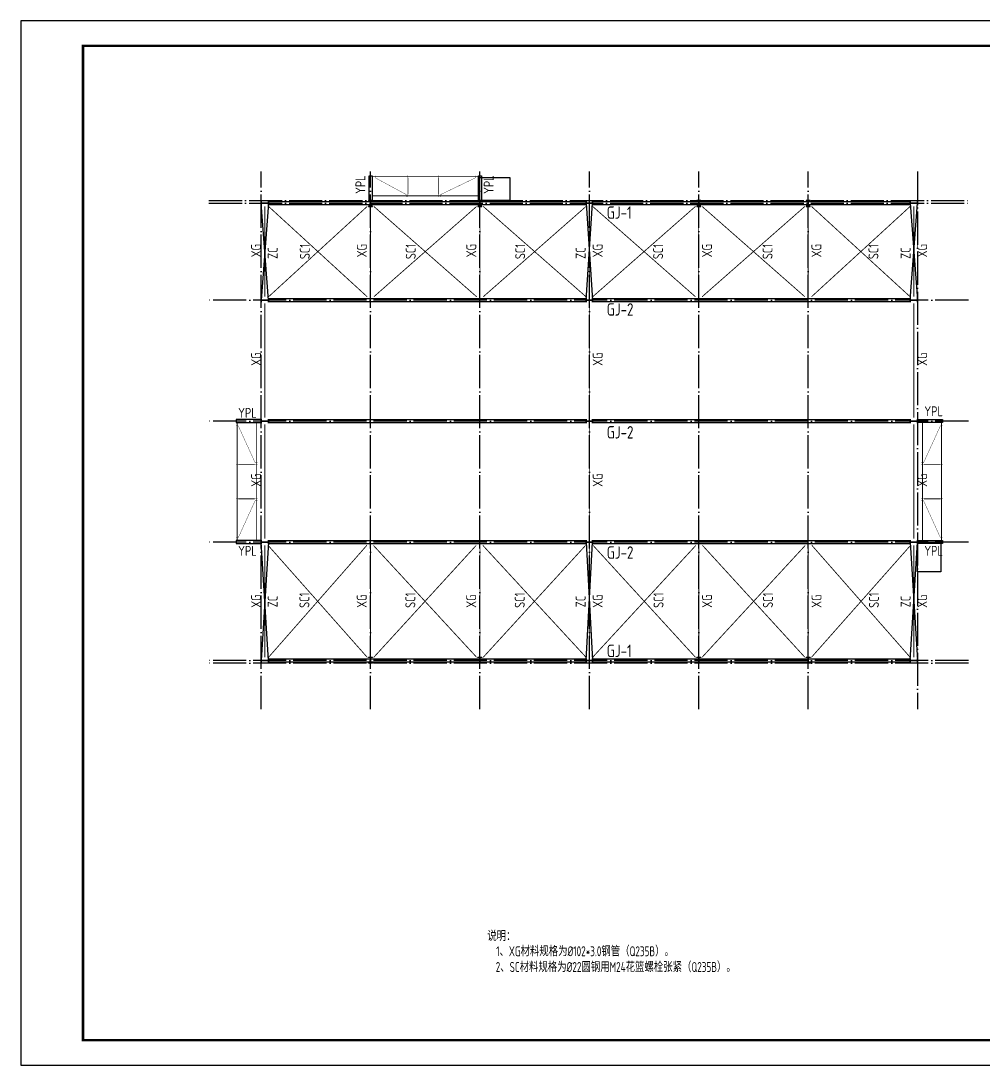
# Model space of a CAD drawing. Extents: x 69728788 to 149766163, y 20718153 to 43663798.
# Drawn here: x 74843469 to 74901510, y 21476809 to 21539809 of the extents above; entities that cross this region are included whole.
import ezdxf

# ---------------------------------------------------------------- set-up
doc = ezdxf.new("R2010")
doc.units = 0
doc.header["$LTSCALE"] = 1000
doc.header["$MEASUREMENT"] = 0
doc.linetypes.add('DOTE', pattern=[2.42, 2, -0.2, 0.02, -0.2])
for name, color, linetype in [('10014', 2, 'CONTINUOUS'), ('DOTE', 251, 'DOTE'), ('PUB_TITLE', 4, 'CONTINUOUS'), ('STAIR', 2, 'CONTINUOUS'), ('TEXT', 7, 'CONTINUOUS'), ('ZC', 6, 'CONTINUOUS'), ('屋面支撑', 1, 'CONTINUOUS'), ('檩条拉条', 253, 'CONTINUOUS'), ('系杆', 7, 'CONTINUOUS'), ('线', 150, 'CONTINUOUS'), ('钢柱', 3, 'CONTINUOUS'), ('钢梁', 97, 'CONTINUOUS')]:
    doc.layers.add(name, color=color, linetype=linetype)
doc.styles.add('TSSD_Dimension', font='Tssdeng.shx', dxfattribs={"width": 0.7, "bigfont": 'hztxt.shx'})
doc.styles.add('TSSD_Rein', font='atssdeng.shx', dxfattribs={"width": 0.7, "bigfont": 'atssdchn.shx'})

msp = doc.modelspace()

# ---------------------------------------------------------------- linework, layer by layer
at = {"layer": '10014', "const_width": 50}
for points in [[(74864648.5, 21530410.3), (74871068.5, 21530410.3)], [(74864648.5, 21529255.9), (74871068.5, 21529255.9)], [(74856513.3, 21515575), (74856513.3, 21508455)], [(74857667.6, 21515575), (74857667.6, 21508455)], [(74897849.4, 21515575), (74897849.4, 21508455)], [(74899003.8, 21515575), (74899003.8, 21508455)]]:
    msp.add_lwpolyline(points, dxfattribs=at)
at = {"layer": 'DOTE', "color": 25, "linetype": 'DOTE'}
for p, q in [((74857958.5, 21498291.8), (74857958.5, 21530724.5)), ((74864558.5, 21498291.8), (74864558.5, 21530724.5)), ((74871158.5, 21498291.8), (74871158.5, 21530724.5)), ((74877758.5, 21498291.8), (74877758.5, 21530724.5)), ((74884358.5, 21498291.8), (74884358.5, 21530724.5)), ((74890958.5, 21498291.8), (74890958.5, 21530724.5)), ((74897558.5, 21530724.5), (74897558.5, 21498291.8)), ((74854808.9, 21528965), (74900619.4, 21528965)), ((74854808.9, 21528815), (74900619.4, 21528815)), ((74900619.4, 21522965), (74854808.9, 21522965)), ((74900619.4, 21515665), (74854808.9, 21515665)), ((74900619.4, 21508365), (74854808.9, 21508365)), ((74900619.4, 21501215), (74854808.9, 21501215)), ((74900619.4, 21501065), (74854808.9, 21501065))]:
    msp.add_line(p, q, dxfattribs=at)
at = {"layer": 'PUB_TITLE'}
msp.add_lwpolyline([(74843468.9, 21476808.9), (74932568.9, 21476808.9), (74932568.9, 21539808.9), (74843468.9, 21539808.9)], close=True, dxfattribs=at)
at = {"layer": 'PUB_TITLE', "const_width": 150}
msp.add_lwpolyline([(74847218.9, 21478308.9), (74931068.9, 21478308.9), (74931068.9, 21538308.9), (74847218.9, 21538308.9)], close=True, dxfattribs=at)
at = {"layer": 'ZC'}
for points in [[(74858398.5, 21522968), (74857968.5, 21528812), (74858398.5, 21528812), (74857968.5, 21522968), (74858398.5, 21522968)], [(74877568.5, 21522968), (74877948.5, 21528812), (74877568.5, 21528812), (74877948.5, 21522968), (74877568.5, 21522968)], [(74897118.5, 21522968), (74897548.5, 21528812), (74897118.5, 21528812), (74897548.5, 21522968), (74897118.5, 21522968)], [(74858398.5, 21501218), (74857968.5, 21508362), (74858398.5, 21508362), (74857968.5, 21501218), (74858398.5, 21501218)], [(74877568.5, 21501218), (74877948.5, 21508362), (74877568.5, 21508362), (74877948.5, 21501218), (74877568.5, 21501218)], [(74897118.5, 21501218), (74897548.5, 21508362), (74897118.5, 21508362), (74897548.5, 21501218), (74897118.5, 21501218)]]:
    msp.add_lwpolyline(points, dxfattribs=at)
at = {"layer": '屋面支撑', "const_width": 50}
for points in [[(74864358.5, 21528615), (74858408.5, 21523165)], [(74864358.5, 21523165), (74858408.5, 21528615)], [(74870958.5, 21528615), (74864758.5, 21523165)], [(74870958.5, 21523165), (74864758.5, 21528615)], [(74877558.5, 21528615), (74871358.5, 21523165)], [(74877558.5, 21523165), (74871358.5, 21528615)], [(74877958.5, 21528615), (74884158.5, 21523165)], [(74877958.5, 21523165), (74884158.5, 21528615)], [(74884558.5, 21528615), (74890758.5, 21523165)], [(74884558.5, 21523165), (74890758.5, 21528615)], [(74891158.5, 21528615), (74897108.5, 21523165)], [(74891158.5, 21523165), (74897108.5, 21528615)], [(74864358.5, 21501415), (74858383.5, 21508165)], [(74864333.5, 21508165), (74858408.5, 21501415)], [(74870958.5, 21501415), (74864733.5, 21508165)], [(74870933.5, 21508165), (74864758.5, 21501415)], [(74877558.5, 21501415), (74871333.5, 21508165)], [(74877533.5, 21508165), (74871358.5, 21501415)], [(74877958.5, 21501415), (74884183.5, 21508165)], [(74877983.5, 21508165), (74884158.5, 21501415)], [(74884558.5, 21501415), (74890783.5, 21508165)], [(74884583.5, 21508165), (74890758.5, 21501415)], [(74891158.5, 21501415), (74897133.5, 21508165)], [(74891183.5, 21508165), (74897108.5, 21501415)]]:
    msp.add_lwpolyline(points, dxfattribs=at)
at = {"layer": '檩条拉条', "color": 1}
for points, const_width in [([(74864854.2, 21530478.8), (74864854.2, 21530338), (74866726.9, 21529321.7), (74866726.9, 21529174.8)], 20), ([(74866817.4, 21530346.3), (74866817.4, 21529353.7)], 50), ([(74866817.3, 21529177.9), (74866817.3, 21530488.5)], 20), ([(74868666.5, 21530346.8), (74868666.5, 21529354.1)], 50), ([(74868667.3, 21529177.9), (74868667.3, 21530488.5)], 20), ([(74870885.2, 21530479.3), (74870885.2, 21530338.5), (74868772.8, 21529322.1), (74868772.8, 21529175.3)], 20), ([(74856444.7, 21515369.3), (74856585.5, 21515369.3), (74857601.9, 21513145.9), (74857748.7, 21513145.9)], 20), ([(74899072.3, 21515369.3), (74898931.5, 21515369.3), (74897915.2, 21513145.9), (74897768.3, 21513145.9)], 20), ([(74857745.7, 21513055.4), (74856435, 21513055.4)], 20), ([(74856577.2, 21513055.4), (74857569.9, 21513055.4)], 50), ([(74897771.4, 21513055.4), (74899082, 21513055.4)], 20), ([(74898939.8, 21513055.4), (74897947.2, 21513055.4)], 50), ([(74857745.7, 21510975.2), (74856435, 21510975.2)], 20), ([(74856444.3, 21508638.4), (74856585.1, 21508638.4), (74857601.4, 21510869.8), (74857748.3, 21510869.8)], 20), ([(74856576.8, 21510976), (74857569.4, 21510976)], 50), ([(74899072.8, 21508638.4), (74898932, 21508638.4), (74897915.6, 21510869.8), (74897768.8, 21510869.8)], 20), ([(74897771.4, 21510975.2), (74899082, 21510975.2)], 20), ([(74898940.3, 21510976), (74897947.6, 21510976)], 50)]:
    msp.add_lwpolyline(points, dxfattribs=dict(at, const_width=const_width))
at = {"layer": '系杆', "color": 3, "const_width": 50}
for points in [[(74858183.5, 21523165), (74858183.5, 21528615)], [(74864561.5, 21523165), (74864561.5, 21528615)], [(74871161.5, 21523165), (74871161.5, 21528615)], [(74877758.5, 21523165), (74877758.5, 21528615)], [(74884355.5, 21523165), (74884355.5, 21528615)], [(74890955.5, 21523165), (74890955.5, 21528615)], [(74897333.5, 21523165), (74897333.5, 21528615)], [(74858183.5, 21515865), (74858183.5, 21522765)], [(74877758.5, 21515865), (74877758.5, 21522765)], [(74897333.5, 21515865), (74897333.5, 21522765)], [(74858183.5, 21508565), (74858183.5, 21515465)], [(74877758.5, 21508565), (74877758.5, 21515465)], [(74897333.5, 21508565), (74897333.5, 21515465)], [(74858183.5, 21501415), (74858183.5, 21508165)], [(74864558.5, 21501415), (74864558.5, 21508165)], [(74871158.5, 21501415), (74871158.5, 21508165)], [(74877758.5, 21501415), (74877758.5, 21508165)], [(74884358.5, 21501415), (74884358.5, 21508165)], [(74890958.5, 21501415), (74890958.5, 21508165)], [(74897333.5, 21501415), (74897333.5, 21508165)]]:
    msp.add_lwpolyline(points, dxfattribs=at)
at = {"layer": '线'}
for points in [[(74871158.5, 21530365), (74872958.5, 21530365), (74872958.5, 21528965), (74871158.5, 21528965)], [(74898958.5, 21508365), (74898958.5, 21506565), (74897558.5, 21506565), (74897558.5, 21508365)]]:
    msp.add_lwpolyline(points, close=True, dxfattribs=at)
at = {"layer": '钢柱'}
for points in [[(74858408.5, 21528935), (74858408.5, 21528695), (74858398.5, 21528695), (74858398.5, 21528812), (74857968.5, 21528812), (74857968.5, 21528695), (74857958.5, 21528695), (74857958.5, 21528935), (74857968.5, 21528935), (74857968.5, 21528818), (74858398.5, 21528818), (74858398.5, 21528935)], [(74864438.5, 21528615), (74864678.5, 21528615), (74864678.5, 21528625), (74864561.5, 21528625), (74864561.5, 21528955), (74864678.5, 21528955), (74864678.5, 21528965), (74864438.5, 21528965), (74864438.5, 21528955), (74864555.5, 21528955), (74864555.5, 21528625), (74864438.5, 21528625)], [(74871038.5, 21528615), (74871278.5, 21528615), (74871278.5, 21528625), (74871161.5, 21528625), (74871161.5, 21528955), (74871278.5, 21528955), (74871278.5, 21528965), (74871038.5, 21528965), (74871038.5, 21528955), (74871155.5, 21528955), (74871155.5, 21528625), (74871038.5, 21528625)], [(74877958.5, 21528935), (74877958.5, 21528695), (74877948.5, 21528695), (74877948.5, 21528812), (74877568.5, 21528812), (74877568.5, 21528695), (74877558.5, 21528695), (74877558.5, 21528935), (74877568.5, 21528935), (74877568.5, 21528818), (74877948.5, 21528818), (74877948.5, 21528935)], [(74884238.5, 21528615), (74884478.5, 21528615), (74884478.5, 21528625), (74884361.5, 21528625), (74884361.5, 21528955), (74884478.5, 21528955), (74884478.5, 21528965), (74884238.5, 21528965), (74884238.5, 21528955), (74884355.5, 21528955), (74884355.5, 21528625), (74884238.5, 21528625)], [(74890838.5, 21528615), (74891078.5, 21528615), (74891078.5, 21528625), (74890961.5, 21528625), (74890961.5, 21528955), (74891078.5, 21528955), (74891078.5, 21528965), (74890838.5, 21528965), (74890838.5, 21528955), (74890955.5, 21528955), (74890955.5, 21528625), (74890838.5, 21528625)], [(74897558.5, 21528935), (74897558.5, 21528695), (74897548.5, 21528695), (74897548.5, 21528812), (74897118.5, 21528812), (74897118.5, 21528695), (74897108.5, 21528695), (74897108.5, 21528935), (74897118.5, 21528935), (74897118.5, 21528818), (74897548.5, 21528818), (74897548.5, 21528935)], [(74858408.5, 21523085), (74858408.5, 21522845), (74858398.5, 21522845), (74858398.5, 21522962), (74857968.5, 21522962), (74857968.5, 21522845), (74857958.5, 21522845), (74857958.5, 21523085), (74857968.5, 21523085), (74857968.5, 21522968), (74858398.5, 21522968), (74858398.5, 21523085)], [(74877958.5, 21523085), (74877958.5, 21522845), (74877948.5, 21522845), (74877948.5, 21522962), (74877568.5, 21522962), (74877568.5, 21522845), (74877558.5, 21522845), (74877558.5, 21523085), (74877568.5, 21523085), (74877568.5, 21522968), (74877948.5, 21522968), (74877948.5, 21523085)], [(74897558.5, 21523085), (74897558.5, 21522845), (74897548.5, 21522845), (74897548.5, 21522962), (74897118.5, 21522962), (74897118.5, 21522845), (74897108.5, 21522845), (74897108.5, 21523085), (74897118.5, 21523085), (74897118.5, 21522968), (74897548.5, 21522968), (74897548.5, 21523085)], [(74858408.5, 21515785), (74858408.5, 21515545), (74858398.5, 21515545), (74858398.5, 21515662), (74857968.5, 21515662), (74857968.5, 21515545), (74857958.5, 21515545), (74857958.5, 21515785), (74857968.5, 21515785), (74857968.5, 21515668), (74858398.5, 21515668), (74858398.5, 21515785)], [(74877958.5, 21515785), (74877958.5, 21515545), (74877948.5, 21515545), (74877948.5, 21515662), (74877568.5, 21515662), (74877568.5, 21515545), (74877558.5, 21515545), (74877558.5, 21515785), (74877568.5, 21515785), (74877568.5, 21515668), (74877948.5, 21515668), (74877948.5, 21515785)], [(74897558.5, 21515785), (74897558.5, 21515545), (74897548.5, 21515545), (74897548.5, 21515662), (74897118.5, 21515662), (74897118.5, 21515545), (74897108.5, 21515545), (74897108.5, 21515785), (74897118.5, 21515785), (74897118.5, 21515668), (74897548.5, 21515668), (74897548.5, 21515785)], [(74858408.5, 21508485), (74858408.5, 21508245), (74858398.5, 21508245), (74858398.5, 21508362), (74857968.5, 21508362), (74857968.5, 21508245), (74857958.5, 21508245), (74857958.5, 21508485), (74857968.5, 21508485), (74857968.5, 21508368), (74858398.5, 21508368), (74858398.5, 21508485)], [(74877958.5, 21508485), (74877958.5, 21508245), (74877948.5, 21508245), (74877948.5, 21508362), (74877568.5, 21508362), (74877568.5, 21508245), (74877558.5, 21508245), (74877558.5, 21508485), (74877568.5, 21508485), (74877568.5, 21508368), (74877948.5, 21508368), (74877948.5, 21508485)], [(74897558.5, 21508485), (74897558.5, 21508245), (74897548.5, 21508245), (74897548.5, 21508362), (74897118.5, 21508362), (74897118.5, 21508245), (74897108.5, 21508245), (74897108.5, 21508485), (74897118.5, 21508485), (74897118.5, 21508368), (74897548.5, 21508368), (74897548.5, 21508485)], [(74858408.5, 21501335), (74858408.5, 21501095), (74858398.5, 21501095), (74858398.5, 21501212), (74857968.5, 21501212), (74857968.5, 21501095), (74857958.5, 21501095), (74857958.5, 21501335), (74857968.5, 21501335), (74857968.5, 21501218), (74858398.5, 21501218), (74858398.5, 21501335)], [(74864438.5, 21501415), (74864678.5, 21501415), (74864678.5, 21501405), (74864561.5, 21501405), (74864561.5, 21501075), (74864678.5, 21501075), (74864678.5, 21501065), (74864438.5, 21501065), (74864438.5, 21501075), (74864555.5, 21501075), (74864555.5, 21501405), (74864438.5, 21501405)], [(74871038.5, 21501415), (74871278.5, 21501415), (74871278.5, 21501405), (74871161.5, 21501405), (74871161.5, 21501075), (74871278.5, 21501075), (74871278.5, 21501065), (74871038.5, 21501065), (74871038.5, 21501075), (74871155.5, 21501075), (74871155.5, 21501405), (74871038.5, 21501405)], [(74877958.5, 21501335), (74877958.5, 21501095), (74877948.5, 21501095), (74877948.5, 21501212), (74877568.5, 21501212), (74877568.5, 21501095), (74877558.5, 21501095), (74877558.5, 21501335), (74877568.5, 21501335), (74877568.5, 21501218), (74877948.5, 21501218), (74877948.5, 21501335)], [(74884238.5, 21501415), (74884478.5, 21501415), (74884478.5, 21501405), (74884361.5, 21501405), (74884361.5, 21501075), (74884478.5, 21501075), (74884478.5, 21501065), (74884238.5, 21501065), (74884238.5, 21501075), (74884355.5, 21501075), (74884355.5, 21501405), (74884238.5, 21501405)], [(74890838.5, 21501415), (74891078.5, 21501415), (74891078.5, 21501405), (74890961.5, 21501405), (74890961.5, 21501075), (74891078.5, 21501075), (74891078.5, 21501065), (74890838.5, 21501065), (74890838.5, 21501075), (74890955.5, 21501075), (74890955.5, 21501405), (74890838.5, 21501405)], [(74897558.5, 21501335), (74897558.5, 21501095), (74897548.5, 21501095), (74897548.5, 21501212), (74897118.5, 21501212), (74897118.5, 21501095), (74897108.5, 21501095), (74897108.5, 21501335), (74897118.5, 21501335), (74897118.5, 21501218), (74897548.5, 21501218), (74897548.5, 21501335)]]:
    msp.add_lwpolyline(points, close=True, dxfattribs=at)
at = {"layer": '钢梁'}
for points in [[(74864468.5, 21528965), (74864468.5, 21530465), (74864648.5, 21530465), (74864648.5, 21528965)], [(74871068.5, 21528965), (74871068.5, 21530465), (74871248.5, 21530465), (74871248.5, 21528965)], [(74857958.5, 21515755), (74856458.5, 21515755), (74856458.5, 21515575), (74857958.5, 21515575)], [(74897558.5, 21515755), (74899058.5, 21515755), (74899058.5, 21515575), (74897558.5, 21515575)], [(74857958.5, 21508455), (74856458.5, 21508455), (74856458.5, 21508275), (74857958.5, 21508275)], [(74897558.5, 21508455), (74899058.5, 21508455), (74899058.5, 21508275), (74897558.5, 21508275)]]:
    msp.add_lwpolyline(points, dxfattribs=at)
for points in [[(74858408.5, 21528915), (74877558.5, 21528915), (74877558.5, 21528715), (74858408.5, 21528715)], [(74877958.5, 21528915), (74897108.5, 21528915), (74897108.5, 21528715), (74877958.5, 21528715)], [(74858408.5, 21523065), (74877558.5, 21523065), (74877558.5, 21522865), (74858408.5, 21522865)], [(74877958.5, 21523065), (74897108.5, 21523065), (74897108.5, 21522865), (74877958.5, 21522865)], [(74858408.5, 21515765), (74877558.5, 21515765), (74877558.5, 21515565), (74858408.5, 21515565)], [(74877958.5, 21515765), (74897108.5, 21515765), (74897108.5, 21515565), (74877958.5, 21515565)], [(74858408.5, 21508465), (74877558.5, 21508465), (74877558.5, 21508265), (74858408.5, 21508265)], [(74877958.5, 21508465), (74897108.5, 21508465), (74897108.5, 21508265), (74877958.5, 21508265)], [(74858408.5, 21501315), (74877558.5, 21501315), (74877558.5, 21501115), (74858408.5, 21501115)], [(74877958.5, 21501315), (74897108.5, 21501315), (74897108.5, 21501115), (74877958.5, 21501115)]]:
    msp.add_lwpolyline(points, close=True, dxfattribs=at)

# ---------------------------------------------------------------- texts
at = {"layer": 'STAIR', "style": 'TSSD_Rein', "width": 0.8}
for s, p in [('GJ-1', (74878807.3, 21527869)), ('GJ-2', (74878807.3, 21522024.5)), ('GJ-2', (74878807.3, 21514612.8)), ('GJ-2', (74878807.3, 21507359.2)), ('GJ-1', (74878807.3, 21501426.8))]:
    msp.add_text(s, height=750, dxfattribs=at).set_placement(p)
at = {"layer": 'TEXT', "style": 'TSSD_Rein', "width": 0.8}
for p in [(74864249.5, 21529370), (74871986.6, 21529370)]:
    msp.add_text('YPL', height=600, rotation=90, dxfattribs=at).set_placement(p)
for p in [(74856575, 21515860.7), (74897963.5, 21515959.7), (74856575, 21507537), (74897963.5, 21507537)]:
    msp.add_text('YPL', height=600, dxfattribs=at).set_placement(p)
at = {"layer": 'TEXT', "color": 2, "style": 'TSSD_Dimension', "width": 0.7}
for s, p in [('说明：', (74871604.4, 21484299.5)), ('1、XG材料规格为%%C102*3.0钢管（Q235B）。', (74872138.9, 21483378.9)), ('2、SC材料规格为%%C22圆钢用M24花篮螺栓张紧（Q235B）。', (74872108.6, 21482427.4))]:
    msp.add_text(s, height=600, dxfattribs=at).set_placement(p)
at = {"layer": 'ZC', "style": 'TSSD_Rein', "width": 0.8}
for p in [(74858960.5, 21525453.4), (74877533.5, 21525453.4), (74897133.5, 21525453.4), (74858960.5, 21504429.3), (74877533.5, 21504429.3), (74897133.5, 21504429.3)]:
    msp.add_text('ZC', height=600, rotation=90, dxfattribs=at).set_placement(p)
at = {"layer": '屋面支撑', "style": 'TSSD_Rein', "width": 0.8}
for p in [(74860896.8, 21525434.9), (74867286.9, 21525434.9), (74873886.9, 21525434.9), (74882207.1, 21525434.9), (74888807.1, 21525434.9), (74895197.1, 21525434.9), (74860871.8, 21504396.1), (74867261.9, 21504396.1), (74873861.9, 21504396.1), (74882232.1, 21504396.1), (74888832.1, 21504396.1), (74895222.1, 21504396.1)]:
    msp.add_text('SC1', height=600, rotation=90, dxfattribs=at).set_placement(p)
at = {"layer": '系杆', "color": 3, "style": 'TSSD_Rein', "width": 0.8}
for p in [(74857957.5, 21525546.2), (74864335.5, 21525546.2), (74870935.5, 21525546.2), (74878561.5, 21525546.2), (74885158.5, 21525546.2), (74891758.5, 21525546.2), (74898136.5, 21525546.2), (74857957.5, 21519001.6), (74878561.5, 21519001.6), (74898136.5, 21519001.6), (74857957.5, 21511701.6), (74878561.5, 21511701.6), (74898136.5, 21511701.6), (74857957.5, 21504401.6), (74864332.5, 21504401.6), (74870932.5, 21504401.6), (74878561.5, 21504401.6), (74885161.5, 21504401.6), (74891761.5, 21504401.6), (74898136.5, 21504401.6)]:
    msp.add_text('XG', height=600, rotation=90, dxfattribs=at).set_placement(p)

doc.saveas('drawing.dxf')
